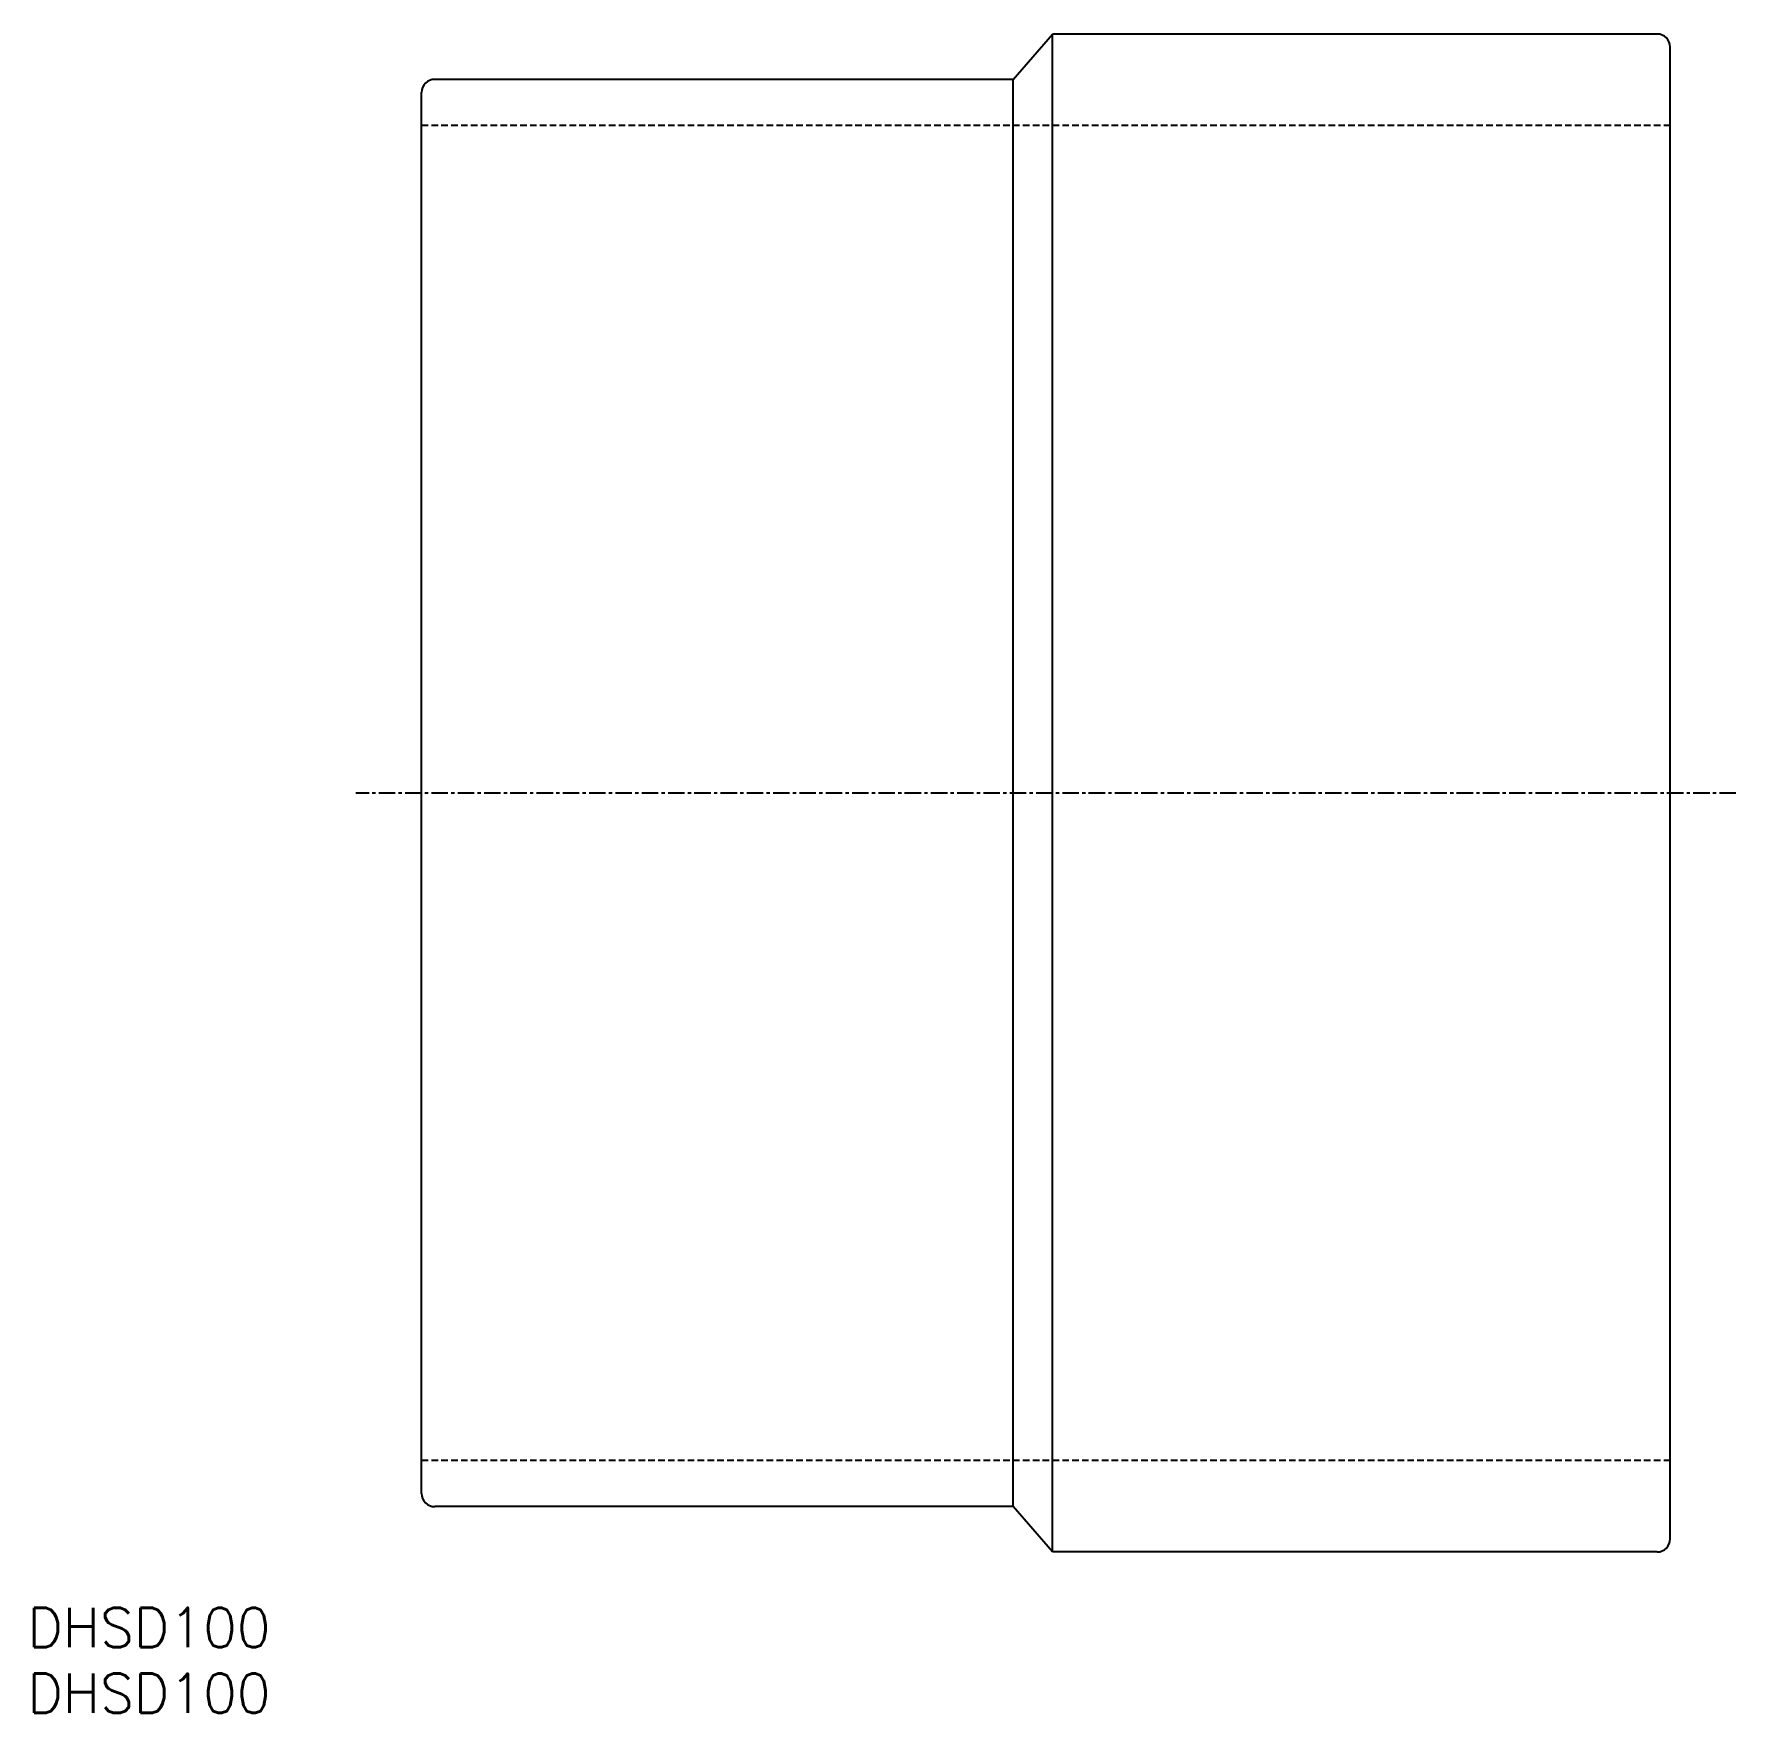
# Model space of a CAD drawing. Extents: x 1 to 130, y 0 to 128.
import ezdxf

# ---------------------------------------------------------------- set-up
doc = ezdxf.new("R2010")
doc.units = 0
doc.linetypes.add('CENTER', pattern=[2, 1.25, -0.25, 0.25, -0.25])
doc.linetypes.add('DASHED', pattern=[0.75, 0.5, -0.25])
doc.layers.get('0').update_dxf_attribs({"linetype": 'CONTINUOUS'})
doc.layers.add('CENTER', color=1, linetype='CENTER')
doc.styles.get("Standard").update_dxf_attribs({"font": 'txt.shx'})

# ---------------------------------------------------------------- blocks, each defined once
blk = doc.blocks.new('*U5')
at = {"color": 7, "linetype": 'CONTINUOUS'}
blk.add_text('DHSD100', height=3, dxfattribs=at).set_placement((0, 0))
blk = doc.blocks.new('*U6')
at = {"color": 7, "linetype": 'CONTINUOUS'}
blk.add_text('DHSD100', height=3, dxfattribs=at).set_placement((0, 5))

msp = doc.modelspace()

# ---------------------------------------------------------------- linework, layer by layer
at = {"color": 7, "linetype": 'CONTINUOUS'}
for p, q in [((75, 124.3), (78, 127.75)), ((124, 127.75), (78, 127.75)), ((78, 12.25), (78, 127.75)), ((125, 13.25), (125, 126.75)), ((30, 16.7), (30, 123.3)), ((75, 124.3), (31, 124.3)), ((75, 15.7), (75, 124.3)), ((75, 15.7), (31, 15.7)), ((78, 12.25), (75, 15.7)), ((124, 12.25), (78, 12.25))]:
    msp.add_line(p, q, dxfattribs=at)
at = {"color": 3, "linetype": 'DASHED'}
for p, q in [((125, 120.8), (30, 120.8)), ((125, 19.2), (30, 19.2))]:
    msp.add_line(p, q, dxfattribs=at)
at = {"color": 7, "linetype": 'CONTINUOUS'}
for centre, start, end in [((124, 126.75), 0, 90), ((31, 123.3), 90, 180), ((31, 16.7), 180, 270), ((124, 13.25), 270, 0)]:
    msp.add_arc(centre, 1, start, end, dxfattribs=at)
at = {"layer": 'CENTER', "color": 1, "linetype": 'CENTER'}
msp.add_line((130, 70), (25, 70), dxfattribs=at)

# ---------------------------------------------------------------- block references
at = {"color": 7, "linetype": 'CONTINUOUS'}
for name in ['*U6', '*U5']:
    msp.add_blockref(name, (0, 0), dxfattribs=at)

doc.saveas('drawing.dxf')
